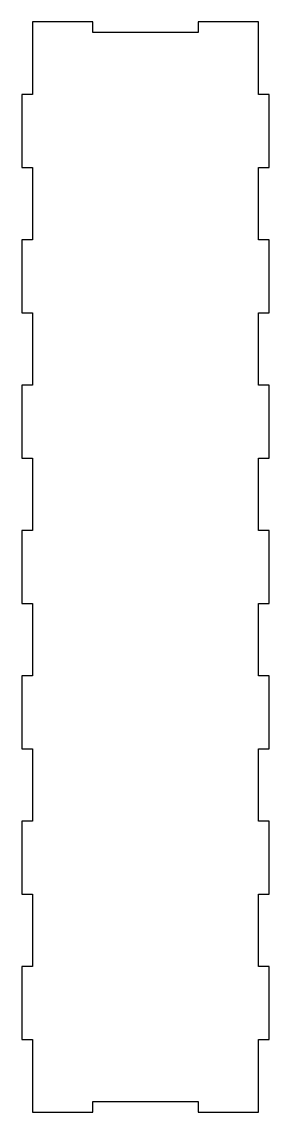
# Model space of a CAD drawing. Extents: x -830 to 230, y -333 to 309.
# Drawn here: x -283.4 to -213.6, y -329.9 to -21.9 of the extents above; entities that cross this region are included whole.
import ezdxf

# ---------------------------------------------------------------- set-up
doc = ezdxf.new("R2010")
doc.units = 0
doc.layers.add('newlayer', color=7, linetype='CONTINUOUS')

msp = doc.modelspace()

# ---------------------------------------------------------------- linework, layer by layer
at = {"layer": 'newlayer', "color": 7}
for p, q in [((-280.384984, -21.885316), (-280.384984, -42.372871)), ((-263.345817, -21.885316), (-280.384984, -21.885316)), ((-280.384984, -21.885316), (-280.384984, -21.885316)), ((-263.345817, -24.883927), (-263.345817, -21.885316)), ((-216.593956, -21.885316), (-233.633123, -21.885316)), ((-233.633123, -21.885316), (-233.633123, -24.883927)), ((-216.593956, -42.372871), (-216.593956, -21.885316)), ((-254.438178, -24.883927), (-263.345817, -24.883927)), ((-253.441567, -24.883927), (-254.438178, -24.883927)), ((-242.540734, -24.883927), (-253.441567, -24.883927)), ((-233.633123, -24.883927), (-242.540734, -24.883927)), ((-280.384984, -42.372871), (-283.3924, -42.372871)), ((-283.3924, -42.372871), (-283.3924, -63.001566)), ((-213.586512, -42.372871), (-216.593956, -42.372871)), ((-213.586512, -63.001566), (-213.586512, -42.372871)), ((-283.3924, -63.001566), (-280.384984, -63.001566)), ((-280.384984, -63.001566), (-280.384984, -83.445038)), ((-216.593956, -83.445038), (-216.593956, -63.001566)), ((-216.593956, -63.001566), (-213.586512, -63.001566)), ((-280.384984, -83.445038), (-283.3924, -83.445038)), ((-283.3924, -83.445038), (-283.3924, -104.064899)), ((-213.586512, -83.445038), (-216.593956, -83.445038)), ((-213.586512, -104.064899), (-213.586512, -83.445038)), ((-283.3924, -104.064899), (-280.384984, -104.064899)), ((-280.384984, -104.064899), (-280.384984, -124.508372)), ((-216.593956, -124.508372), (-216.593956, -104.064899)), ((-216.593956, -104.064899), (-213.586512, -104.064899)), ((-280.384984, -124.508372), (-283.3924, -124.508372)), ((-283.3924, -124.508372), (-283.3924, -145.137038)), ((-213.586512, -124.508372), (-216.593956, -124.508372)), ((-213.586512, -145.137038), (-213.586512, -124.508372)), ((-283.3924, -145.137038), (-280.384984, -145.137038)), ((-280.384984, -145.137038), (-280.384984, -165.58051)), ((-216.593956, -165.58051), (-216.593956, -145.137038)), ((-216.593956, -145.137038), (-213.586512, -145.137038)), ((-280.384984, -165.58051), (-283.3924, -165.58051)), ((-283.3924, -165.58051), (-283.3924, -186.200371)), ((-213.586512, -165.58051), (-216.593956, -165.58051)), ((-213.586512, -186.200371), (-213.586512, -165.58051)), ((-283.3924, -186.200371), (-280.384984, -186.200371)), ((-280.384984, -186.200371), (-280.384984, -206.643844)), ((-216.593956, -206.643844), (-216.593956, -186.200371)), ((-216.593956, -186.200371), (-213.586512, -186.200371)), ((-280.384984, -206.643844), (-283.3924, -206.643844)), ((-283.3924, -206.643844), (-283.3924, -227.263705)), ((-213.586512, -206.643844), (-216.593956, -206.643844)), ((-213.586512, -227.263705), (-213.586512, -206.643844)), ((-283.3924, -227.263705), (-280.384984, -227.263705)), ((-280.384984, -227.263705), (-280.384984, -247.707177)), ((-216.593956, -247.707177), (-216.593956, -227.263705)), ((-216.593956, -227.263705), (-213.586512, -227.263705)), ((-280.384984, -247.707177), (-283.3924, -247.707177)), ((-283.3924, -247.707177), (-283.3924, -268.335872)), ((-213.586512, -247.707177), (-216.593956, -247.707177)), ((-213.586512, -268.335872), (-213.586512, -247.707177)), ((-283.3924, -268.335872), (-280.384984, -268.335872)), ((-280.384984, -268.335872), (-280.384984, -288.779344)), ((-216.593956, -288.779344), (-216.593956, -268.335872)), ((-216.593956, -268.335872), (-213.586512, -268.335872)), ((-280.384984, -288.779344), (-283.3924, -288.779344)), ((-283.3924, -288.779344), (-283.3924, -309.399205)), ((-213.586512, -288.779344), (-216.593956, -288.779344)), ((-213.586512, -309.399205), (-213.586512, -288.779344)), ((-283.3924, -309.399205), (-280.384984, -309.399205)), ((-280.384984, -309.399205), (-280.384984, -329.886788)), ((-216.593956, -329.886788), (-216.593956, -309.399205)), ((-216.593956, -309.399205), (-213.586512, -309.399205)), ((-263.345817, -329.886788), (-263.345817, -326.888177)), ((-263.345817, -326.888177), (-254.438178, -326.888177)), ((-254.438178, -326.888177), (-253.441567, -326.888177)), ((-253.441567, -326.888177), (-242.540734, -326.888177)), ((-242.540734, -326.888177), (-233.633123, -326.888177)), ((-233.633123, -326.888177), (-233.633123, -329.886788)), ((-280.384984, -329.886788), (-263.345817, -329.886788)), ((-233.633123, -329.886788), (-216.593956, -329.886788))]:
    msp.add_line(p, q, dxfattribs=at)

doc.saveas('drawing.dxf')
